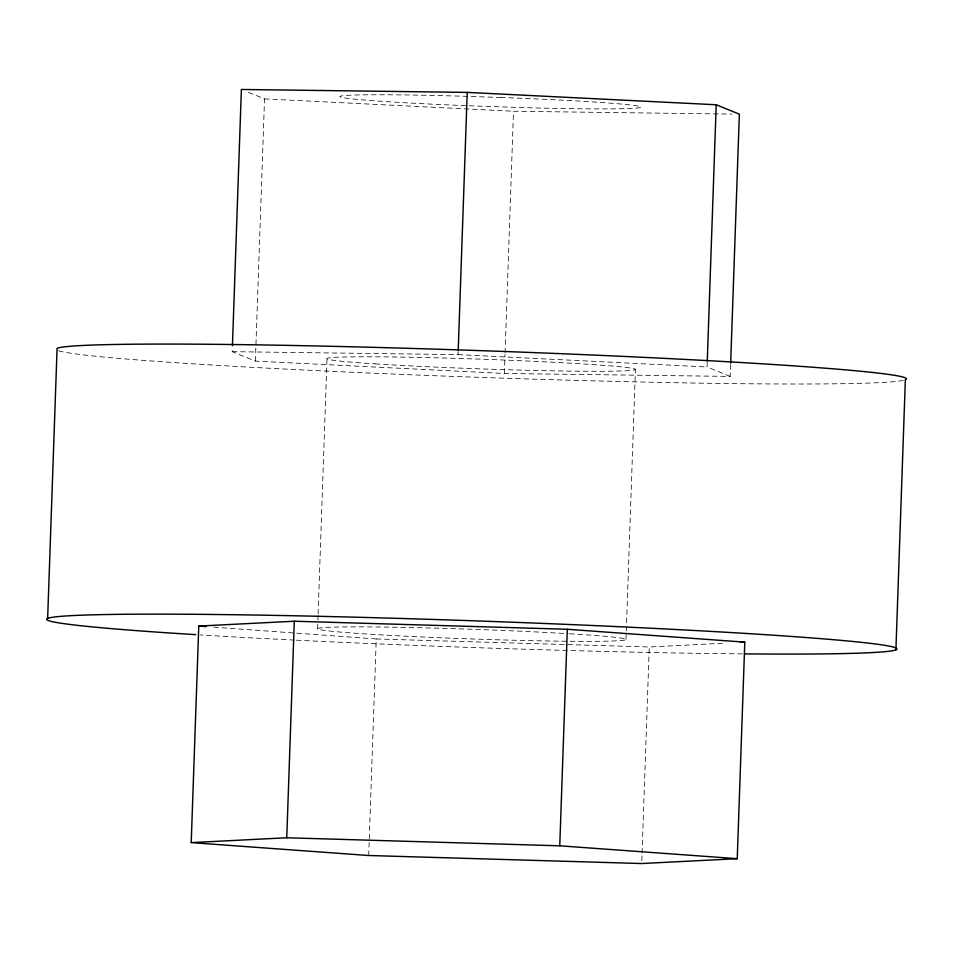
<?xml version="1.0" encoding="UTF-8"?>
<svg xmlns="http://www.w3.org/2000/svg" width="953" height="953" viewBox="0 0 953 953"><rect width="100%" height="100%" fill="white"/><g stroke="black" fill="none" stroke-linecap="round" stroke-linejoin="round"><path stroke-width="0.71" stroke-dasharray="4.76 3.57" d="M730.617 364.558L730.201 376.411L504.351 373.469L255.368 361.104L232.234 351.669L232.389 347.226M255.368 361.104L264.529 98.886L246.839 91.679M317.575 628.861L317.837 621.439M317.897 619.962L318.052 615.507M318.099 614.03L327.01 358.793M368.692 855.508L376.256 638.963L213.567 627.145M232.234 351.669L458.071 354.611L458.179 351.645M504.351 373.469L505.03 354.206M505.078 352.729L513.512 111.251L731.928 114.098M625.99 639.356L635.425 369.287M641.81 860.571L642.012 854.638M642.06 853.161L649.267 646.992L725.686 643.12M730.201 376.411L707.055 366.976L707.221 362.533M376.256 638.963L649.267 646.992M264.529 98.886L513.512 111.251M458.071 354.611L707.055 366.976M903.373 380.366A425.467 13.366 2 0 1 477.846 377.293A425.467 13.366 2 0 1 58.3 350.668M742.363 653.865A425.467 13.366 2 0 1 295.966 640.154M294.441 640.082A425.467 13.366 2 0 1 200.309 634.936M569.584 633.769A154.35 4.848 2 0 1 526.771 640.559A154.35 4.848 2 0 1 319.374 628.039A154.35 4.848 2 0 1 568.155 633.685M501.04 97.48L461.8 96.182A150.669 4.729 2 0 0 340.066 96.861A150.669 4.729 2 0 0 479.704 106.176L518.944 107.475A150.669 4.729 2 0 0 640.678 106.784A150.669 4.729 2 0 0 501.04 97.48M375.184 363.867A154.35 4.848 2 0 0 631.267 370.395A154.35 4.848 2 0 0 437.189 357.851A154.35 4.848 2 0 0 375.184 363.867"/><path stroke-width="1.43" d="M47.65 618.366L57.085 348.298A425.467 13.366 2 0 1 511.344 351.752A425.467 13.366 2 0 1 905.35 379.782L895.915 649.851M191.208 842.619L198.772 626.073L294.298 621.225L567.321 629.266L744.793 642.143L737.241 858.689L641.703 863.537L368.692 855.508L191.208 842.619L286.746 837.77L559.756 845.811L737.241 858.689M232.437 345.748L241.383 89.463L467.232 92.393L716.215 104.759L739.361 114.193L730.665 363.069M286.746 837.77L294.298 621.225M458.226 350.168L467.232 92.393M559.756 845.811L567.321 629.266M707.269 361.056L716.215 104.759M740.386 642.37L744.793 642.143M198.772 626.073L206.17 626.609M195.722 634.65A425.467 13.366 2 0 1 164.166 614.149A425.467 13.366 2 0 1 781.913 635.782A425.467 13.366 2 0 1 745.067 653.889"/></g></svg>
